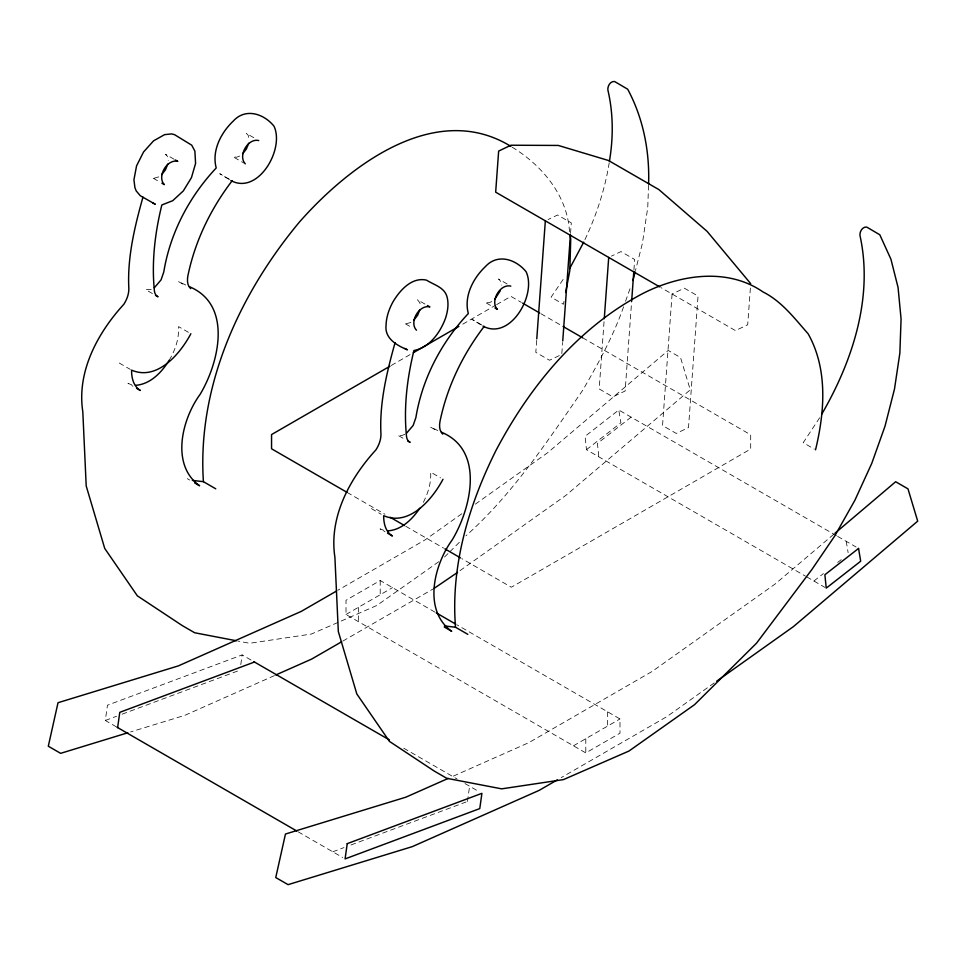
<?xml version="1.0" encoding="UTF-8"?>
<svg xmlns="http://www.w3.org/2000/svg" width="966" height="966" viewBox="0 0 966 966"><rect width="100%" height="100%" fill="white"/><g stroke="black" fill="none" stroke-linecap="round" stroke-linejoin="round"><path stroke-width="0.72" stroke-dasharray="4.83 3.62" d="M648.536 185.291L647.751 207.533L642.378 243.48L635.483 270.552M536.673 340.394L535.804 352.349L549.509 360.258L561.765 354.413L562.635 342.459M570.544 233.374L571.304 222.904L557.599 214.995L548.06 219.536M604.052 321.678L599.174 388.936L612.879 396.845L625.135 391.001L631.643 301.344M633.913 269.961L634.674 259.492L620.969 251.583L611.43 256.123M750.377 288.061L747.708 324.757L735.452 330.601L661.167 287.711M116.403 726.879L105.306 720.467L107.443 705.216L242.14 654.912L252.005 660.599M240.776 664.608L242.14 654.912M467.447 801.466L469.585 786.227M609.22 162.747C604.885 189.819 596.107 216.155 584.333 240.884M563.987 301.332L563.432 304.266L551.103 297.142L564.663 277.182M623.577 306.814C613.265 336.168 598.28 363.602 582.643 390.409C547.203 441.486 512.668 494.145 465.95 535.78M625.545 301.283L630.472 287.445M423.35 502.308C428.119 493.034 431.331 482.674 430.643 472.157L440.508 477.856M819.639 417.795L803.217 442.694L814.314 449.105M169.147 360.294C175.269 350.235 179.229 338.486 178.541 326.605L188.406 332.304M444.553 557.02L448.828 552.769M449.902 551.707L459.526 542.155M833.73 534.295L775.251 583.923L652.4 671.285L528.716 742.697L450.917 777.207M836.399 535.647L618.771 410.007L585.106 436.306L586.459 449.697L805.39 576.098M586.459 449.697L620.909 422.782L618.771 410.007M631.112 417.131L597.435 443.43L598.799 456.821M813.915 581.013L823.418 573.587M837.667 562.454L841.229 559.664M461.808 513.767L424.943 539.97L337.726 590.335M475.32 504.155L547.807 452.607L668.206 350.429L680.535 357.541L690.255 389.829L566.016 495.268L458.753 571.546M714.236 682.926L666.697 716.736L561.222 777.63M438.769 561.717L376.873 605.465L311.414 634.034L249.554 643.296L237.998 641.074M391.242 365.474L410.743 354.208M462.786 324.165L495.304 305.389M496.609 304.64L510.917 296.369L521.338 302.394M434.942 612.118L380.206 580.518L346.009 600.26L346.009 614.485L585.794 752.925L619.991 733.182L619.991 718.946L457.087 624.905M346.009 614.485L392.534 587.63M342.894 641.05L432.744 589.175M573.466 745.8L619.991 718.946M158.75 176.875L154.439 178.167L152.036 177.539L159.438 181.813M239.677 156.057L236.742 157.216L232.963 156.721L244.06 163.133M410.864 322.427L406.553 323.719L404.15 323.091L411.54 327.365M491.791 301.609L488.856 302.769L485.077 302.273L492.467 306.548M404.887 434.314L401.832 435.509L397.811 435.219L403.981 438.781M274.429 675.596L184.868 715.323L130.603 731.926M105.306 720.467L116.536 716.277M122.151 714.176L240.003 670.15M332.751 851.783L343.981 847.593M350.996 844.972L466.047 801.997M151.239 289.498L145.709 289.667L153.099 293.942M131.666 384.818L127.971 383.333L132.897 386.183M383.78 530.37L380.073 528.885L385.011 531.735M185.701 284.994L178.312 281.48L185.714 285.755M437.815 430.546L430.425 427.032L437.815 431.307M253.792 137.715L246.39 133.441L248.141 135.204L249.18 139.599M507.138 283.98L498.504 278.993L500.255 280.768L501.282 285.151M540.888 313.684L561.741 325.711M582.583 337.75L750.691 434.809L750.691 449.033L511.34 587.231L461.82 558.638M229.642 179.398L219.777 173.711L229.606 179.809M481.756 324.962L471.891 319.263L481.708 325.361M837.703 536.408L856.093 547.022M174.097 159.233L165.464 154.258L167.215 156.021L168.253 160.416M424.98 304.085L417.578 299.81L419.896 302.841L420.355 305.968M806.695 576.847L825.012 587.425M347.144 492.431L384.939 514.25M405.78 526.289L443.575 548.108M119.253 363.023L130.35 369.435M371.367 508.575L381.232 514.274M187.259 478.641L189.734 480.066M403.728 748.203L457.16 779.043M464.984 783.559L479.45 791.915M298.168 831.823L342.616 857.482M512.161 147.194C542.011 165.307 567.465 195.53 569.493 231.695M846.228 541.322L848.124 552.685M607.65 711.833L607.65 726.058M585.794 738.688L585.794 752.925M380.206 580.518L380.206 594.742M358.35 607.373L358.35 621.609M672.082 294.014L662.543 425.523L676.248 433.432L688.504 427.588L698.044 296.079L684.339 288.17L672.082 294.014"/><path stroke-width="1.45" d="M648.597 183.818C649.695 151.203 643.211 118.081 627.695 89.222L614.605 81.518C610.343 80.89 607.276 86.372 607.904 90.152C613.362 113.457 613.398 137.788 609.413 161.322M536.782 338.897L545.343 220.84M562.743 340.962L570.435 234.859M604.269 318.695L608.713 257.427M631.643 301.344L633.805 271.446M117.635 727.591L119.772 712.34L254.469 662.024M565.665 292.517L569.831 270.492L570.725 239.025L569.988 234.629M815.545 449.818C824.71 411.733 827.983 369.217 808.156 333.813C794.523 318.394 781.808 301.38 763.007 291.937C727.41 267.353 680.245 274.67 643.646 293.084C578.405 327.027 529.839 386.243 495.993 450.434C468.764 504.904 450.542 565.822 455.529 627.236L467.858 634.36M632.935 280.526L635.121 271.977M142.956 197.136C134.636 226.805 127.162 257.813 128.852 288.725C128.864 294.28 126.812 299.641 123.853 304.266C97.578 332.968 76.604 371.741 82.81 411.794L86.203 485.958L104.726 548.434L137.353 595.841L182.333 625.63L194.661 632.754L236.549 640.796M395.07 342.701C386.75 372.357 379.276 403.365 380.966 434.289C380.978 439.832 378.913 445.193 375.967 449.818C349.692 478.52 328.718 517.293 334.912 557.346L338.317 631.51L356.828 693.986L389.455 741.405L434.434 771.182L446.775 778.306L501.668 788.848L563.516 779.586L628.987 751.029L694.518 704.697L756.595 643.102L811.838 569.578L834.745 535.961L854.862 500.328L871.743 463.439L885.049 426.078L894.492 389.032L899.865 353.085L901.073 318.997L898.066 287.482L890.93 259.202L879.809 234.774L866.719 227.07C862.457 226.442 859.378 231.925 860.018 235.716C873.505 297.226 852.567 361.043 821.788 414.1M167.782 164.075L165.464 169.787L161.684 174.641M248.709 143.258L246.39 148.969L242.611 153.823M419.896 309.627L417.578 315.339L413.798 320.193M500.255 290.73L494.725 299.375M583.718 242.152L569.686 268.536M190.87 333.729C180.111 353.967 157.096 381.135 131.593 370.147C131.436 377.67 133.453 386.255 140.299 390.457L136.604 388.32M442.983 479.281C432.225 499.519 409.21 526.687 383.695 515.699C383.55 523.222 385.567 531.819 392.413 536.009L387.475 533.16M169.147 360.294C161.817 372.188 150.575 384.166 135.82 385.301M232.106 180.823C210.636 208.91 194.842 241.488 187.815 276.216C187.114 280.466 187.211 285.501 190.64 288.605M484.22 326.387C462.75 354.462 446.956 387.04 439.928 421.768C439.216 426.018 439.313 431.053 442.754 434.157M419.86 508.201C412.434 519.02 401.784 529.911 387.934 530.853M834.878 533.317L895.651 481.744L907.98 488.856L917.7 521.145L793.46 626.584L716.675 681.187M154.319 287.771L161.068 279.862L163.785 271.965C170.137 232.963 189.251 196.666 216.215 167.975C211.59 150.793 220.972 132.68 233.301 121.04C245.412 107.685 263.694 113.565 273.958 126.123C284.91 148.885 258.139 195.482 230.838 180.521M406.432 433.336L413.182 425.414L415.899 417.517C422.251 378.515 441.365 342.23 468.329 313.527C463.704 296.345 473.086 278.232 485.415 266.592C497.514 253.237 515.808 259.13 526.059 271.675C537.024 294.449 510.253 341.046 482.952 326.073M457.534 572.415L434.036 588.427M389.938 366.223L271.555 434.567L271.555 448.792L347.144 492.431M413.351 352.699L458.874 326.411M336.422 591.083L301.271 611.381L178.42 665.864L58.02 702.717L48.3 746.223L60.629 753.335L127.754 732.796M341.59 641.798L311.632 659.09L275.805 674.98M557.31 779.888L539.088 790.405L412.313 846.627L288.073 884.651L275.745 877.539L285.465 834.032L405.865 797.179L448.188 778.415M215.756 488.808L203.415 481.684L192.343 480.38M455.529 627.236L444.445 625.932M258.731 140.553C247.96 137.86 237.588 155.864 245.292 163.834M510.833 286.117C500.074 283.424 489.702 301.416 497.405 309.398L494.942 307.973M152.616 202.836L155.285 204.261L140.287 195.724L136.218 190.93L134.926 187.67L133.936 179.785L136.556 165.886L143.548 151.988L153.558 140.843L164.582 134.648L171.417 133.912L174.46 134.612L191.751 145.202L194.878 151.131L195.579 163.435L191.449 177.647L183.299 190.942L172.733 200.686L161.841 204.973C154.922 233.072 151.457 262.257 154.439 291.14C154.729 293.423 155.852 295.789 158.038 296.791L155.574 295.367M404.73 348.4L407.398 349.813C396.99 345.502 384.492 338.486 386.05 325.337C386.279 317.114 388.996 309.168 392.908 302.008C399.67 290.537 411.757 276.699 426.561 280.164C433.843 284.837 444.457 287.313 446.992 296.683C448.961 303.867 447.729 311.475 445.447 318.43C440.146 332.618 429.701 347.446 413.943 350.525C407.036 378.624 403.571 407.809 406.541 436.692C406.843 438.975 407.954 441.341 410.139 442.343L407.676 440.919M510.905 146.385C435.159 99.752 348.641 166.176 299.436 222.035C239.58 293.893 197.052 386.545 203.415 481.684M659.863 286.962L495.667 192.162L498.649 151.07L510.917 145.226L558.3 145.443L608.447 160.477L658.872 189.59L707.076 231.333L750.691 283.666M522.642 303.143L539.583 312.924M563.033 326.472L582.583 337.75M175.329 159.945L177.804 161.37C167.033 158.678 156.661 176.681 164.365 184.651L161.902 183.226M427.443 305.51L429.906 306.922C419.147 304.23 408.775 322.233 416.479 330.215M189.493 286.733C232.83 304.809 219.053 362.709 200.155 394.285C182.019 418.978 170.342 464.803 199.6 485.765L194.661 482.915M441.607 432.285C484.932 450.361 471.166 508.261 452.257 539.837C434.132 564.542 422.456 610.355 451.702 631.317L444.312 627.043M390.143 517.257L404.476 525.528M444.879 548.857L460.516 557.889M436.246 612.867L455.795 624.157M253.865 661.686L389.395 739.92M117.043 727.241L296.876 831.062M347.229 843.656L345.091 858.907L479.776 808.59L481.913 793.34L347.229 843.656M858.557 548.447L824.879 574.746L826.244 588.125L860.694 561.222L858.557 548.447"/></g></svg>
